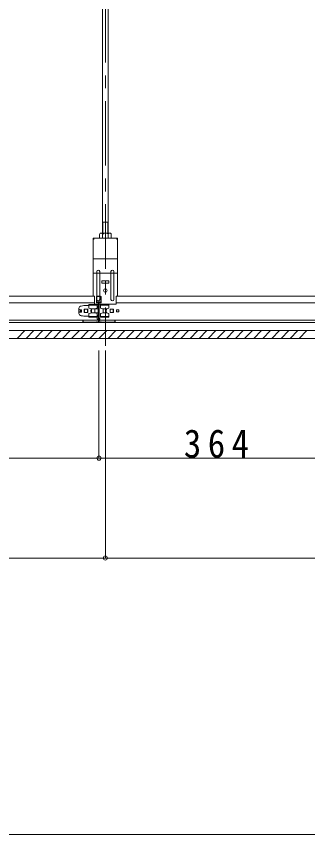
# Model space of a CAD drawing. Units: millimetres at full size, sheet at 1:20; details may follow other scales. Extents: x -4155 to 4045, y -2866 to 2834.
# Drawn here: x 683 to 1136, y 114 to 1384 of the extents above; entities that cross this region are included whole.
import ezdxf

# ---------------------------------------------------------------- set-up
doc = ezdxf.new("R2010")
doc.units = ezdxf.units.MM
doc.header["$LTSCALE"] = 20
doc.linetypes.add('CHAIN1', pattern=[8, 5, -1, 1, -1])
for name, color, linetype, lineweight in [('1-0_断面', 7, 'Continuous', 9), ('1-1_寸法', 7, 'Continuous', 9), ('1-3_ＤＨクロス', 7, 'Continuous', 9), ('F-1_レイアウト', 7, 'Continuous', 9)]:
    doc.layers.add(name, color=color, linetype=linetype, lineweight=lineweight)
doc.styles.add('ＭＳ ゴシック', font='')
doc.styles.get('ＭＳ ゴシック').set_extended_font_data('MS Gothic')

msp = doc.modelspace()

# ---------------------------------------------------------------- linework, layer by layer
at = {"layer": '1-0_断面', "color": 4, "linetype": 'CHAIN1'}
msp.add_line((821.26, 2532.15), (821.26, 872.35), dxfattribs=at)
at = {"layer": '1-0_断面'}
for p, q in [((816.76, 2383.99), (816.76, 1064.49)), ((825.76, 2383.99), (825.76, 1064.49)), ((817.56, 1064.49), (817.56, 1047.49)), ((824.96, 1064.49), (825.76, 1064.49)), ((824.96, 1064.49), (824.96, 1047.49)), ((825.76, 1064.49), (825.76, 1047.49)), ((812.26, 1045.46), (812.26, 1039.49)), ((814.51, 1047.49), (828.01, 1047.49)), ((816.76, 1044.99), (816.76, 1039.49)), ((825.76, 1044.99), (825.76, 1039.49)), ((830.26, 1045.46), (830.26, 1039.49)), ((803.86, 1037.89), (802.26, 1037.89)), ((802.26, 1037.89), (802.26, 949.69)), ((802.46, 1037.89), (802.46, 1039.49)), ((802.46, 1039.49), (840.06, 1039.49)), ((840.26, 1037.89), (838.66, 1037.89)), ((840.06, 1037.89), (840.06, 1039.49)), ((840.26, 1037.89), (840.26, 949.69)), ((802.26, 1007.49), (840.26, 1007.49)), ((808.01, 985.26), (802.26, 985.26)), ((808.01, 988.04), (808.01, 944.54)), ((812.51, 988.04), (812.51, 944.54)), ((830.01, 985.26), (812.51, 985.26)), ((830.01, 988.04), (830.01, 944.54)), ((834.51, 988.04), (834.51, 944.54)), ((834.51, 985.26), (840.26, 985.26)), ((815.76, 973.09), (815.76, 969.59)), ((826.76, 973.09), (815.76, 973.09)), ((815.76, 969.59), (826.76, 969.59)), ((826.76, 969.59), (826.76, 973.09)), ((-59.74, 949.49), (804.26, 949.49)), ((802.26, 949.69), (804.26, 949.69)), ((804.26, 949.69), (804.26, 937.29)), ((838.26, 949.69), (840.26, 949.69)), ((838.26, 949.69), (838.26, 937.29)), ((838.26, 949.49), (1704.26, 949.49)), ((-61.74, 938.89), (804.26, 938.89)), ((780.26, 930.89), (780.26, 929.29)), ((780.26, 927.94), (780.26, 925.44)), ((780.76, 928.44), (783.76, 928.44)), ((781.06, 928.49), (784.26, 928.49)), ((782.48, 933.78), (783.9, 934.16)), ((782.76, 928.44), (782.76, 924.94)), ((783.26, 928.44), (783.26, 924.94)), ((783.76, 928.44), (783.76, 924.94)), ((784.26, 928.49), (784.26, 924.89)), ((788.16, 929.24), (788.66, 929.24)), ((788.16, 924.14), (788.16, 929.24)), ((788.65, 929.19), (788.65, 924.19)), ((793.76, 929.19), (788.65, 929.19)), ((788.66, 929.24), (788.66, 924.14)), ((794.16, 929.24), (788.66, 929.24)), ((788.87, 929.19), (788.87, 924.19)), ((791.67, 935.19), (795.76, 935.19)), ((793.76, 924.19), (793.76, 929.19)), ((794.16, 924.14), (794.16, 929.24)), ((795.76, 930.69), (795.76, 936.52)), ((808.76, 936.52), (795.76, 936.52)), ((808.76, 935.49), (795.76, 935.49)), ((795.76, 930.69), (797.93, 930.5)), ((798.76, 927.69), (798.76, 925.69)), ((805.39, 929.96), (799.13, 929.96)), ((799.76, 928.5), (799.76, 924.87)), ((804.26, 937.29), (838.26, 937.29)), ((804.76, 928.5), (804.76, 924.87)), ((805.14, 929.69), (810.76, 929.69)), ((808.76, 930.69), (806.58, 930.5)), ((808.76, 930.69), (808.76, 936.52)), ((809.76, 936.69), (810.76, 936.69)), ((813.76, 936.52), (813.76, 930.69)), ((813.76, 936.52), (826.76, 936.52)), ((813.76, 935.49), (826.76, 935.49)), ((813.76, 930.69), (815.93, 930.5)), ((817.13, 929.96), (823.39, 929.96)), ((817.76, 928.5), (817.76, 924.87)), ((822.76, 928.5), (822.76, 924.87)), ((828.76, 924.19), (828.76, 929.19)), ((828.76, 929.19), (833.86, 929.19)), ((833.64, 929.19), (833.64, 924.19)), ((833.76, 929.19), (833.76, 924.19)), ((833.86, 929.19), (833.86, 924.19)), ((838.26, 938.89), (1704.26, 938.89)), ((841.76, 928.44), (838.76, 928.44)), ((838.76, 928.44), (838.76, 924.94)), ((842.26, 927.94), (842.26, 925.44)), ((780.26, 922.49), (780.26, 924.09)), ((780.76, 924.94), (783.76, 924.94)), ((781.06, 924.89), (784.26, 924.89)), ((782.48, 919.59), (783.9, 919.21)), ((788.66, 924.14), (788.16, 924.14)), ((788.65, 924.19), (793.76, 924.19)), ((788.66, 924.14), (794.16, 924.14)), ((791.67, 918.19), (795.76, 918.19)), ((795.76, 922.69), (797.93, 922.88)), ((795.76, 922.69), (795.76, 916.86)), ((808.76, 917.89), (795.76, 917.89)), ((808.76, 916.86), (795.76, 916.86)), ((805.39, 923.41), (799.13, 923.41)), ((805.14, 923.69), (810.76, 923.69)), ((808.76, 922.69), (806.58, 922.88)), ((808.76, 922.69), (808.76, 916.86)), ((808.76, 918.19), (808.76, 914.49)), ((810.76, 914.59), (812.46, 914.59)), ((813.76, 922.69), (815.93, 922.88)), ((813.76, 922.69), (813.76, 916.86)), ((813.76, 917.89), (826.76, 917.89)), ((813.76, 916.86), (826.76, 916.86)), ((817.13, 923.41), (823.39, 923.41)), ((833.86, 924.19), (828.76, 924.19)), ((841.76, 924.94), (838.76, 924.94)), ((3573.35, 912.49), (-149.9, 912.49)), ((-149.9, 908.49), (1721.26, 908.49)), ((809.76, 913.49), (810.76, 913.49)), ((-149.9, 895.99), (3573.35, 895.99)), ((684.05, 883.99), (696.05, 895.99)), ((698.19, 883.99), (710.19, 895.99)), ((712.33, 883.99), (724.33, 895.99)), ((726.47, 883.99), (738.47, 895.99)), ((740.61, 883.99), (752.61, 895.99)), ((754.76, 883.99), (766.76, 895.99)), ((768.9, 883.99), (780.9, 895.99)), ((783.04, 883.99), (795.04, 895.99)), ((797.18, 883.99), (809.18, 895.99)), ((811.32, 883.99), (823.32, 895.99)), ((825.47, 883.99), (837.47, 895.99)), ((839.61, 883.99), (851.61, 895.99)), ((853.75, 883.99), (865.75, 895.99)), ((867.89, 883.99), (879.89, 895.99)), ((882.04, 883.99), (894.04, 895.99)), ((896.18, 883.99), (908.18, 895.99)), ((910.32, 883.99), (922.32, 895.99)), ((924.46, 883.99), (936.46, 895.99)), ((938.6, 883.99), (950.6, 895.99)), ((952.75, 883.99), (964.75, 895.99)), ((966.89, 883.99), (978.89, 895.99)), ((981.03, 883.99), (993.03, 895.99)), ((995.17, 883.99), (1007.17, 895.99)), ((1009.31, 883.99), (1021.31, 895.99)), ((1023.46, 883.99), (1035.46, 895.99)), ((1037.6, 883.99), (1049.6, 895.99)), ((1051.74, 883.99), (1063.74, 895.99)), ((1065.88, 883.99), (1077.88, 895.99)), ((1080.03, 883.99), (1092.03, 895.99)), ((1094.17, 883.99), (1106.17, 895.99)), ((1108.31, 883.99), (1120.31, 895.99)), ((1122.45, 883.99), (1134.45, 895.99)), ((-149.9, 883.99), (3573.35, 883.99))]:
    msp.add_line(p, q, dxfattribs=at)
for points in [[(824.96, 1064.49), (816.76, 1064.49), (816.76, 1047.49)], [(826.76, 936.52), (826.76, 930.69), (824.58, 930.5)], [(810.76, 911.59), (812.46, 911.59), (812.46, 914.59)], [(826.76, 916.86), (826.76, 922.69), (824.58, 922.88)]]:
    msp.add_lwpolyline(points, dxfattribs=at)
msp.add_circle((821.26, 958.29), 2.75, dxfattribs=at)
for centre, radius, start, end in [((814.51, 1045.22), 2.26, 353.97442, 186.02558), ((821.26, 1042.19), 5.3, 31.89079, 148.10921), ((828.01, 1045.22), 2.26, 353.97442, 186.02558), ((810.26, 987.77), 2.27, 6.73292, 173.26708), ((810.26, 1002.11), 17, 262.39609, 277.60391), ((832.26, 987.77), 2.27, 6.73292, 173.26708), ((832.26, 1002.11), 17, 262.39609, 277.60391), ((810.26, 944.54), 2.25, 180, 0), ((832.26, 944.54), 2.25, 180, 0), ((783.26, 930.89), 3, 105, 180), ((781.06, 929.29), 0.8, 180, 270), ((780.76, 927.94), 0.5, 90, 180), ((791.67, 905.19), 30, 90, 105), ((797.76, 928.5), 2, 0, 85), ((800.76, 927.69), 2, 125.77673, 180), ((806.76, 928.5), 2, 95, 180), ((809.76, 935.69), 1, 90, 180), ((812.86, 933.19), 2.9, 136.39718, 223.60282), ((815.98, 926.69), 6.03, 150.13717, 209.86283), ((815.76, 928.5), 2, 0, 85), ((824.76, 928.5), 2, 95, 180), ((841.76, 927.94), 0.5, 0, 90), ((780.76, 925.44), 0.5, 180, 270), ((781.06, 924.09), 0.8, 90, 180), ((783.26, 922.49), 3, 180, 255), ((791.67, 948.19), 30, 255, 270), ((797.76, 924.87), 2, 275, 0), ((800.76, 925.69), 2, 180, 234.22327), ((806.76, 924.87), 2, 180, 265), ((812.86, 918.69), 2.9, 136.39718, 223.60282), ((815.76, 924.87), 2, 275, 0), ((824.76, 924.87), 2, 180, 265), ((841.76, 925.44), 0.5, 270, 0), ((809.76, 914.49), 1, 180, 270)]:
    msp.add_arc(centre, radius, start, end, dxfattribs=at)
at = {"layer": '1-1_寸法'}
for p, q in [((821.26, 542.96), (821.26, 864.97)), ((-78.74, 542.96), (821.26, 542.96))]:
    msp.add_line(p, q, dxfattribs=at)
for points in [[(447.26, 698.11), (811.26, 698.11), (811.26, 864.97)], [(811.26, 698.11), (1175.26, 698.11), (1175.26, 864.97)], [(821.26, 542.96), (1721.26, 542.96), (1721.26, 864.97)]]:
    msp.add_lwpolyline(points, dxfattribs=at)
for centre in [(811.26, 698.11), (821.26, 542.96)]:
    msp.add_circle(centre, 3.19, dxfattribs=at)
at = {"layer": '1-3_ＤＨクロス'}
for p, q in [((807.61, 948.49), (807.61, 939.89)), ((808.11, 939.89), (808.11, 948.49)), ((808.61, 949.49), (813.91, 949.49)), ((808.61, 948.99), (813.91, 948.99)), ((808.98, 939.55), (809.72, 940.29)), ((813.53, 939.55), (812.79, 940.29)), ((814.41, 939.89), (814.41, 948.49)), ((814.91, 948.49), (814.91, 939.89)), ((809.31, 939.18), (810.07, 939.94)), ((810.76, 939.66), (810.76, 909.49)), ((811.26, 939.66), (811.26, 909.49)), ((811.26, 938.62), (811.26, 909.49)), ((811.76, 939.66), (811.76, 909.49)), ((813.2, 939.18), (812.44, 939.94)), ((786.26, 912.49), (786.76, 912.49)), ((786.26, 909.49), (786.26, 912.49)), ((786.76, 912.49), (786.76, 909.49)), ((787.26, 908.99), (792.98, 908.99)), ((787.26, 908.49), (792.98, 908.49)), ((793.26, 909.18), (793.12, 909.05)), ((793.61, 908.83), (793.48, 908.69)), ((793.9, 908.83), (794.03, 908.69)), ((794.39, 909.05), (794.25, 909.18)), ((794.69, 908.99), (794.53, 908.99)), ((794.69, 908.49), (794.53, 908.49)), ((795.82, 908.99), (796.39, 908.99)), ((795.82, 908.49), (796.39, 908.49)), ((797.52, 908.99), (798.09, 908.99)), ((798.09, 908.49), (797.52, 908.49)), ((799.22, 908.99), (799.79, 908.99)), ((799.79, 908.49), (799.22, 908.49)), ((800.92, 908.99), (801.49, 908.99)), ((800.92, 908.49), (801.49, 908.49)), ((802.62, 908.99), (803.19, 908.99)), ((803.19, 908.49), (802.62, 908.49)), ((807.2, 908.99), (804.32, 908.99)), ((804.32, 908.49), (807.19, 908.49)), ((807.51, 909.13), (807.67, 909.32)), ((808.05, 908.99), (807.89, 908.81)), ((808.66, 908.99), (808.82, 908.81)), ((809.2, 909.13), (809.04, 909.32)), ((810.26, 908.99), (809.51, 908.99)), ((809.51, 908.49), (810.26, 908.49)), ((812.26, 908.99), (813, 908.99)), ((813, 908.49), (812.26, 908.49)), ((813.31, 909.13), (813.47, 909.32)), ((813.85, 908.99), (813.69, 908.81)), ((814.46, 908.99), (814.62, 908.81)), ((815, 909.13), (814.84, 909.32)), ((815.31, 908.99), (818.19, 908.99)), ((818.19, 908.49), (815.32, 908.49)), ((819.89, 908.99), (819.32, 908.99)), ((819.32, 908.49), (819.89, 908.49)), ((821.59, 908.99), (821.02, 908.99)), ((821.02, 908.49), (821.59, 908.49)), ((823.29, 908.99), (822.72, 908.99)), ((822.72, 908.49), (823.29, 908.49)), ((824.99, 908.99), (824.42, 908.99)), ((824.42, 908.49), (824.99, 908.49)), ((826.69, 908.99), (826.12, 908.99)), ((826.12, 908.49), (826.69, 908.49)), ((827.82, 908.99), (827.98, 908.99)), ((827.82, 908.49), (827.98, 908.49)), ((828.12, 909.05), (828.26, 909.18)), ((828.61, 908.83), (828.48, 908.69)), ((828.9, 908.83), (829.03, 908.69)), ((829.25, 909.18), (829.39, 909.05)), ((835.26, 908.99), (829.53, 908.99)), ((835.26, 908.49), (829.53, 908.49)), ((836.26, 912.49), (835.76, 912.49)), ((835.76, 912.49), (835.76, 909.49)), ((836.26, 909.49), (836.26, 912.49))]:
    msp.add_line(p, q, dxfattribs=at)
for centre, radius, start, end in [((808.61, 948.49), 1, 90, 180), ((808.61, 948.49), 0.5, 90, 180), ((810.36, 939.66), 0.9, 0, 135), ((810.36, 939.66), 0.4, 0, 135), ((812.16, 939.66), 0.9, 45, 180), ((812.16, 939.66), 0.4, 45, 180), ((813.91, 948.49), 1, 0, 90), ((813.91, 948.49), 0.5, 0, 90), ((808.61, 939.89), 1, 180, 315), ((808.61, 939.89), 0.5, 180, 317.84797), ((813.91, 939.89), 1, 225, 0), ((813.91, 939.89), 0.5, 222.15203, 0), ((787.26, 909.49), 1, 180, 270), ((787.26, 909.49), 0.5, 180, 270), ((792.98, 909.19), 0.2, 270, 315), ((792.98, 909.19), 0.7, 270, 315), ((793.76, 908.69), 0.7, 45, 135), ((793.76, 908.69), 0.2, 45, 135), ((794.53, 909.19), 0.7, 225, 270), ((794.53, 909.19), 0.2, 225, 270), ((794.69, 909.19), 0.2, 270, 308.94244), ((794.69, 909.19), 0.7, 270, 308.94244), ((795.26, 908.49), 0.7, 51.05756, 128.94244), ((795.26, 908.49), 0.2, 53.1301, 128.94244), ((795.82, 909.19), 0.7, 231.05756, 270), ((795.82, 909.19), 0.2, 231.05756, 270), ((796.39, 909.19), 0.2, 270, 308.94244), ((796.39, 909.19), 0.7, 270, 308.94244), ((796.96, 908.49), 0.7, 51.05756, 128.94244), ((796.96, 908.49), 0.2, 51.05756, 126.8699), ((797.52, 909.19), 0.7, 231.05756, 270), ((797.52, 909.19), 0.2, 231.05756, 270), ((798.09, 909.19), 0.2, 270, 308.94244), ((798.09, 909.19), 0.7, 270, 308.94244), ((798.66, 908.49), 0.7, 51.05756, 128.94244), ((798.66, 908.49), 0.2, 51.05756, 126.8699), ((799.22, 909.19), 0.7, 231.05756, 270), ((799.22, 909.19), 0.2, 231.05756, 270), ((799.79, 909.19), 0.2, 270, 308.94244), ((799.79, 909.19), 0.7, 270, 308.94244), ((800.36, 908.49), 0.7, 51.05756, 128.94244), ((800.36, 908.49), 0.2, 51.05756, 126.8699), ((800.92, 909.19), 0.7, 231.05756, 270), ((800.92, 909.19), 0.2, 231.05756, 270), ((801.49, 909.19), 0.2, 270, 308.94244), ((801.49, 909.19), 0.7, 270, 308.94244), ((802.06, 908.49), 0.7, 51.05756, 128.94244), ((802.06, 908.49), 0.2, 51.05756, 126.8699), ((802.62, 909.19), 0.7, 231.05756, 270), ((802.62, 909.19), 0.2, 231.05756, 270), ((803.19, 909.19), 0.2, 270, 308.94244), ((803.19, 909.19), 0.7, 270, 308.94244), ((803.76, 908.49), 0.7, 51.05756, 128.94244), ((803.76, 908.49), 0.2, 51.05756, 126.8699), ((804.32, 909.19), 0.7, 231.05756, 270), ((804.32, 909.19), 0.2, 231.05756, 270), ((807.2, 909.39), 0.4, 270, 320), ((807.2, 909.39), 0.9, 270, 320), ((808.36, 908.74), 0.9, 40, 140), ((808.36, 908.74), 0.4, 40, 140), ((809.51, 909.39), 0.9, 220, 270), ((809.51, 909.39), 0.4, 220, 270), ((810.26, 909.49), 1, 270, 0), ((810.26, 909.49), 0.5, 270, 0), ((812.26, 909.49), 1, 180, 270), ((812.26, 909.49), 0.5, 180, 270), ((813, 909.39), 0.4, 270, 320), ((813, 909.39), 0.9, 270, 320), ((814.16, 908.74), 0.9, 40, 140), ((814.16, 908.74), 0.4, 40, 140), ((815.31, 909.39), 0.9, 220, 270), ((815.31, 909.39), 0.4, 220, 270), ((818.19, 909.19), 0.2, 270, 308.94244), ((818.19, 909.19), 0.7, 270, 308.94244), ((818.76, 908.49), 0.7, 51.05756, 128.94244), ((818.76, 908.49), 0.2, 53.1301, 128.94244), ((819.32, 909.19), 0.7, 231.05756, 270), ((819.32, 909.19), 0.2, 231.05756, 270), ((819.89, 909.19), 0.2, 270, 308.94244), ((819.89, 909.19), 0.7, 270, 308.94244), ((820.46, 908.49), 0.7, 51.05756, 128.94244), ((820.46, 908.49), 0.2, 53.1301, 128.94244), ((821.02, 909.19), 0.7, 231.05756, 270), ((821.02, 909.19), 0.2, 231.05756, 270), ((821.59, 909.19), 0.2, 270, 308.94244), ((821.59, 909.19), 0.7, 270, 308.94244), ((822.16, 908.49), 0.7, 51.05756, 128.94244), ((822.16, 908.49), 0.2, 53.1301, 128.94244), ((822.72, 909.19), 0.7, 231.05756, 270), ((822.72, 909.19), 0.2, 231.05756, 270), ((823.29, 909.19), 0.2, 270, 308.94244), ((823.29, 909.19), 0.7, 270, 308.94244), ((823.86, 908.49), 0.7, 51.05756, 128.94244), ((823.86, 908.49), 0.2, 53.1301, 128.94244), ((824.42, 909.19), 0.7, 231.05756, 270), ((824.42, 909.19), 0.2, 231.05756, 270), ((824.99, 909.19), 0.2, 270, 308.94244), ((824.99, 909.19), 0.7, 270, 308.94244), ((825.56, 908.49), 0.7, 51.05756, 128.94244), ((825.56, 908.49), 0.2, 53.1301, 128.94244), ((826.12, 909.19), 0.7, 231.05756, 270), ((826.12, 909.19), 0.2, 231.05756, 270), ((826.69, 909.19), 0.2, 270, 308.94244), ((826.69, 909.19), 0.7, 270, 308.94244), ((827.26, 908.49), 0.7, 51.05756, 128.94244), ((827.26, 908.49), 0.2, 51.05756, 126.8699), ((827.82, 909.19), 0.7, 231.05756, 270), ((827.82, 909.19), 0.2, 231.05756, 270), ((827.98, 909.19), 0.2, 270, 315), ((827.98, 909.19), 0.7, 270, 315), ((828.76, 908.69), 0.7, 45, 135), ((828.76, 908.69), 0.2, 45, 135), ((829.53, 909.19), 0.7, 225, 270), ((829.53, 909.19), 0.2, 225, 270), ((835.26, 909.49), 1, 270, 0), ((835.26, 909.49), 0.5, 270, 0)]:
    msp.add_arc(centre, radius, start, end, dxfattribs=at)
at = {"layer": 'F-1_レイアウト'}
msp.add_line((4045.15, 113.62), (-877.93, 113.62), dxfattribs=at)

# ---------------------------------------------------------------- texts
at = {"layer": '1-1_寸法', "insert": (943.26, 698.11), "char_height": 43.99, "attachment_point": 7, "style": 'ＭＳ ゴシック'}
msp.add_mtext('\\T1.38;\\W0.9;364', dxfattribs=at)

doc.saveas('drawing.dxf')
